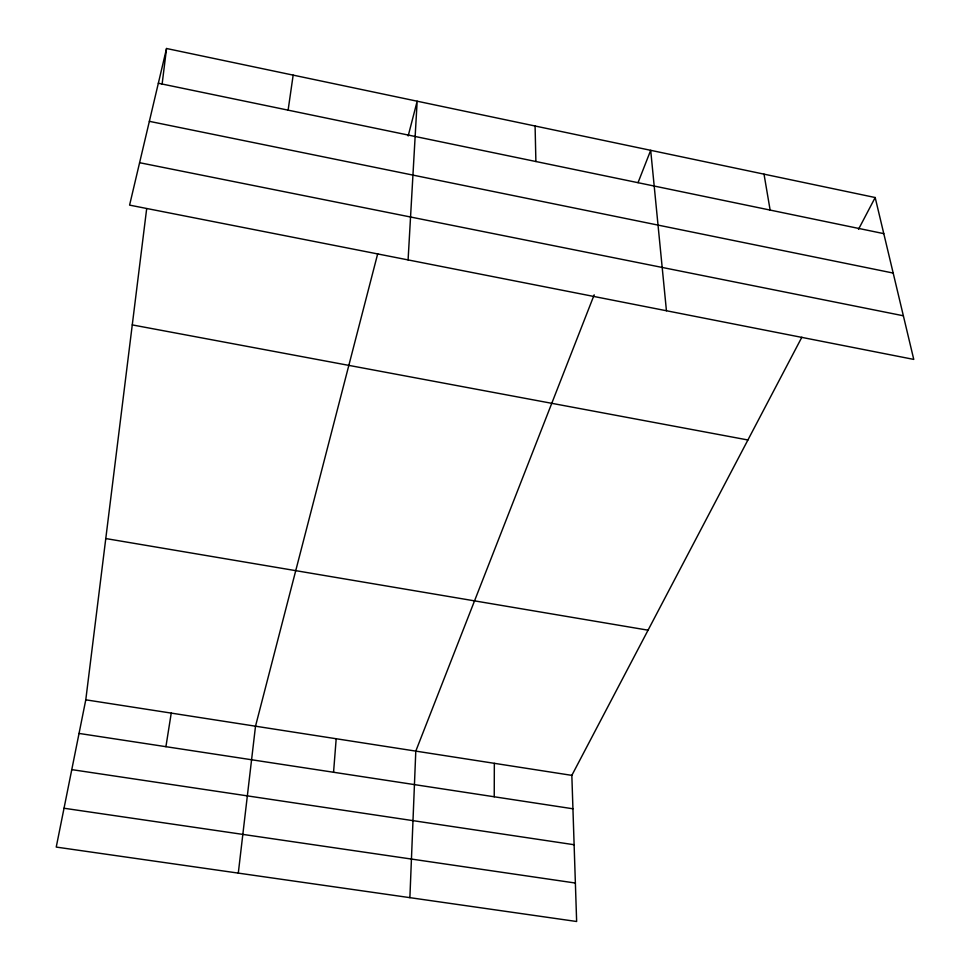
<?xml version="1.0" encoding="UTF-8"?>
<svg xmlns="http://www.w3.org/2000/svg" width="970" height="970" viewBox="0 0 970 970"><rect width="100%" height="100%" fill="white"/><g stroke="black" fill="none" stroke-linecap="round" stroke-linejoin="round"><path stroke-width="1.45" d="M494.227 796.782L494.336 763.329M409.886 897.65L415.791 751.12L594.186 294.819M408.091 259.911L417.161 101.207L408.176 135.958M333.559 772.265L336.19 738.74M238.293 873.121L255.51 726.203L377.718 253.703M801.863 337.208L571.839 775.37L576.641 921.5L56.236 847.077L85.784 699.819L146.664 208.78M162.087 84.39L166.537 48.5L875.182 197.528L913.764 359.409L129.592 205.119L166.537 48.5M288.114 110.156L293.158 75.126M165.918 746.682L171.241 713.108M638.042 182.639L650.688 150.326L666.438 310.752M858.498 229.32L875.182 197.528M64.02 808.24L575.38 883.039M71.78 769.622L574.119 844.737M79.043 733.429L572.943 808.786M85.784 699.819L571.839 775.37M105.778 538.556L648.057 630.185M132.259 324.901L747.906 439.98M139.595 162.705L903.373 315.783M149.356 121.335L893.188 273.067M158.34 83.25L883.779 233.637M764.02 174.151L770.131 210.078M535.088 126.003L535.889 161.517"/></g></svg>
